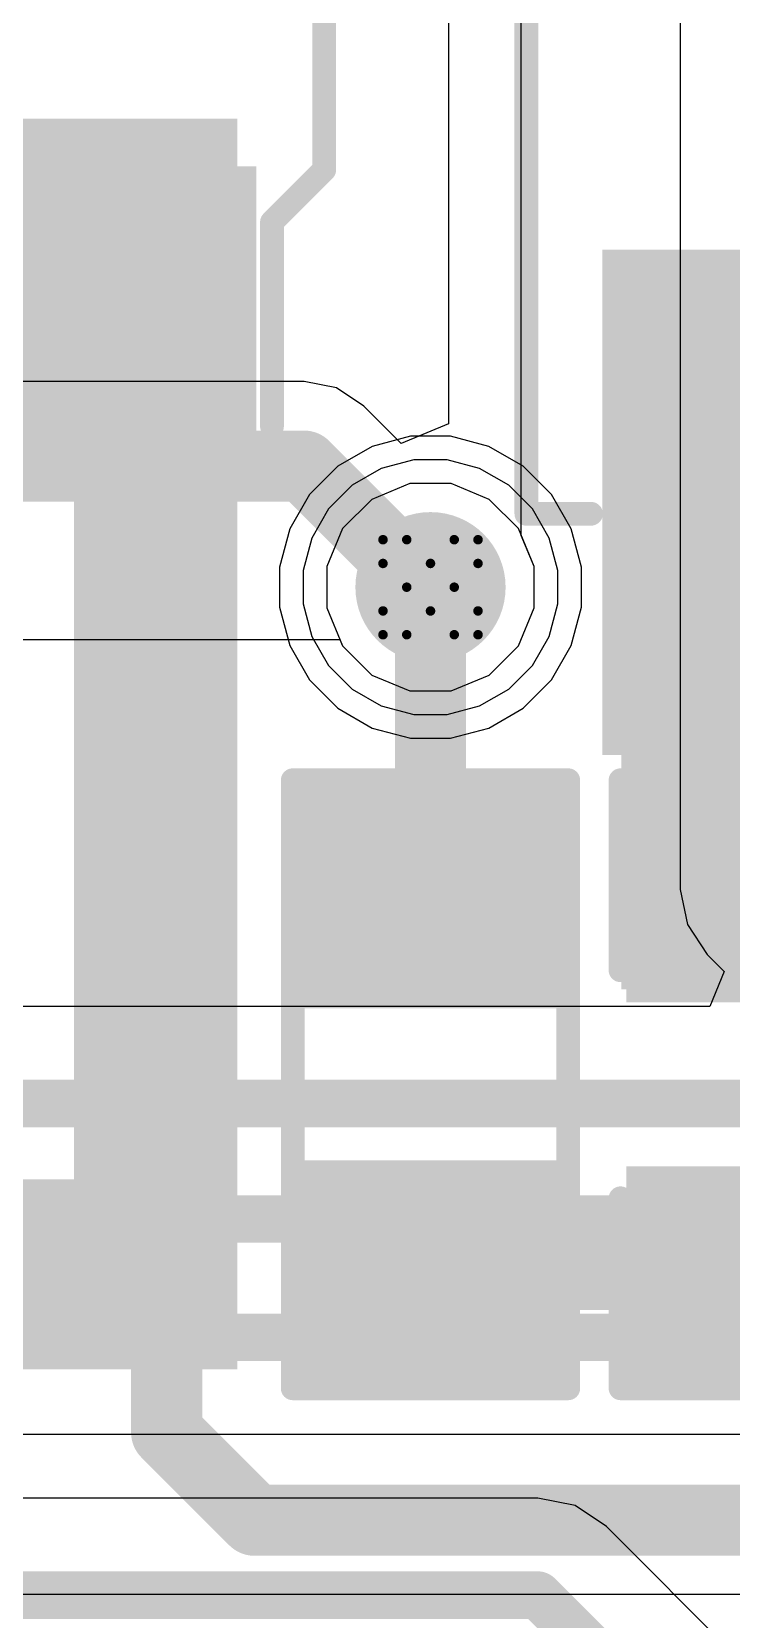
# Model space of a CAD drawing. Header units: inches. Extents: x 0 to 5379, y 0 to 5429.
# Drawn here: x 219.44 to 223.18, y 94.01 to 102.5 of the extents above; entities that cross this region are included whole.
import ezdxf

# ---------------------------------------------------------------- set-up
doc = ezdxf.new("R2010")
doc.units = ezdxf.units.IN
for name, color, linetype in [('Bottom Layer', 5, 'Continuous'), ('Bottom Solder', 6, 'Continuous'), ('Drill Drawing', 1, 'Continuous'), ('GND01', 16, 'Continuous'), ('GND02', 76, 'Continuous'), ('PWR', 156, 'Continuous'), ('SIG 01', 90, 'Continuous'), ('Top Layer', 1, 'Continuous'), ('Top Overlay', 2, 'Continuous'), ('Top Paste', 8, 'Continuous'), ('Top Solder', 216, 'Continuous'), ('Via Holes', 16, 'Continuous')]:
    doc.layers.add(name, color=color, linetype=linetype)

# ---------------------------------------------------------------- blocks, each defined once
blk = doc.blocks.new('R___0805_605')
at = {"layer": 'Top Layer'}
for points in [[(-1.524, 0.635), (-0.508, 0.635), (-0.508, -0.635), (-1.524, -0.635)], [(0.508, 0.635), (1.524, 0.635), (1.524, -0.635), (0.508, -0.635)]]:
    blk.add_hatch(color=1, dxfattribs=at).paths.add_polyline_path(points)
at = {"layer": 'Top Paste'}
for points in [[(-1.524, 0.635), (-0.508, 0.635), (-0.508, -0.635), (-1.524, -0.635)], [(0.508, 0.635), (1.524, 0.635), (1.524, -0.635), (0.508, -0.635)]]:
    blk.add_hatch(color=8, dxfattribs=at).paths.add_polyline_path(points)
at = {"layer": 'Top Solder'}
for points in [[(-1.6256, 0.7366), (-0.4064, 0.7366), (-0.4064, -0.7366), (-1.6256, -0.7366)], [(0.4064, 0.7366), (1.6256, 0.7366), (1.6256, -0.7366), (0.4064, -0.7366)]]:
    blk.add_hatch(color=216, dxfattribs=at).paths.add_polyline_path(points)
at = {"layer": 'Top Overlay'}
for points in [[(-1.6256, 0.7366, 0.127, 0.127, 0), (1.6256, 0.7366, 0.127, 0.127, 0)], [(-1.6256, 0.7366, 0.127, 0.127, 0), (-1.6256, -0.7366, 0.127, 0.127, 0)], [(1.6256, 0.7366, 0.127, 0.127, 0), (1.6256, -0.7366, 0.127, 0.127, 0)], [(-1.6256, -0.7366, 0.127, 0.127, 0), (1.6256, -0.7366, 0.127, 0.127, 0)]]:
    blk.add_lwpolyline(points, format="xyseb", dxfattribs=at)
for points in [[(-1.65735, 0.7366, 0.0635, 0.0635, 1), (-1.59385, 0.7366, 0.0635, 0.0635, 1)], [(-1.65735, 0.7366, 0.0635, 0.0635, 1), (-1.59385, 0.7366, 0.0635, 0.0635, 1)], [(1.59385, 0.7366, 0.0635, 0.0635, 1), (1.65735, 0.7366, 0.0635, 0.0635, 1)], [(1.59385, 0.7366, 0.0635, 0.0635, 1), (1.65735, 0.7366, 0.0635, 0.0635, 1)], [(-1.65735, -0.7366, 0.0635, 0.0635, 1), (-1.59385, -0.7366, 0.0635, 0.0635, 1)], [(-1.65735, -0.7366, 0.0635, 0.0635, 1), (-1.59385, -0.7366, 0.0635, 0.0635, 1)], [(1.59385, -0.7366, 0.0635, 0.0635, 1), (1.65735, -0.7366, 0.0635, 0.0635, 1)], [(1.59385, -0.7366, 0.0635, 0.0635, 1), (1.65735, -0.7366, 0.0635, 0.0635, 1)]]:
    blk.add_lwpolyline(points, format="xyseb", close=True, dxfattribs=at)
blk = doc.blocks.new('FNR5040S180MT_789')
at = {"layer": 'Top Layer'}
for points in [[(-2.5499, 2.0493), (-1.1499, 2.0493), (-1.1499, -2.1507), (-2.5499, -2.1507)], [(1.1501, 2.0493), (2.5501, 2.0493), (2.5501, -2.1507), (1.1501, -2.1507)]]:
    blk.add_hatch(color=1, dxfattribs=at).paths.add_polyline_path(points)
at = {"layer": 'Top Paste'}
for points in [[(-2.5499, 2.0493), (-1.1499, 2.0493), (-1.1499, -2.1507), (-2.5499, -2.1507)], [(1.1501, 2.0493), (2.5501, 2.0493), (2.5501, -2.1507), (1.1501, -2.1507)]]:
    blk.add_hatch(color=8, dxfattribs=at).paths.add_polyline_path(points)
at = {"layer": 'Top Solder'}
for points in [[(-2.6515, 2.1509), (-1.0483, 2.1509), (-1.0483, -2.2523), (-2.6515, -2.2523)], [(1.0485, 2.1509), (2.6517, 2.1509), (2.6517, -2.2523), (1.0485, -2.2523)]]:
    blk.add_hatch(color=216, dxfattribs=at).paths.add_polyline_path(points)
at = {"layer": 'Top Overlay'}
for points in [[(-1.3715, 2.2353, 0.127, 0.127, 0), (-1.0921, 2.5147, 0.127, 0.127, 0)], [(1.0669, 2.5147, 0.127, 0.127, 0), (-1.0921, 2.5147, 0.127, 0.127, 0)], [(1.3463, 2.2353, 0.127, 0.127, 0), (1.0669, 2.5147, 0.127, 0.127, 0)], [(-1.3715, 2.2353, 0.127, 0.127, 0), (-2.4637, 2.2353, 0.127, 0.127, 0)], [(2.4385, 2.2353, 0.127, 0.127, 0), (1.3463, 2.2353, 0.127, 0.127, 0)], [(-1.3715, -2.3367, 0.127, 0.127, 0), (-2.4637, -2.3367, 0.127, 0.127, 0)], [(-1.0921, -2.6161, 0.127, 0.127, 0), (-1.3715, -2.3367, 0.127, 0.127, 0)], [(1.0669, -2.6161, 0.127, 0.127, 0), (1.3463, -2.3367, 0.127, 0.127, 0)], [(2.4385, -2.3367, 0.127, 0.127, 0), (1.3463, -2.3367, 0.127, 0.127, 0)], [(1.0669, -2.6161, 0.127, 0.127, 0), (-1.0921, -2.6161, 0.127, 0.127, 0)]]:
    blk.add_lwpolyline(points, format="xyseb", dxfattribs=at)
for points in [[(-1.1239, 2.5147, 0.0635, 0.0635, 1), (-1.0604, 2.5147, 0.0635, 0.0635, 1)], [(-1.1239, 2.5147, 0.0635, 0.0635, 1), (-1.0604, 2.5147, 0.0635, 0.0635, 1)], [(1.0351, 2.5147, 0.0635, 0.0635, 1), (1.0986, 2.5147, 0.0635, 0.0635, 1)], [(1.0351, 2.5147, 0.0635, 0.0635, 1), (1.0986, 2.5147, 0.0635, 0.0635, 1)], [(-2.4955, 2.2353, 0.0635, 0.0635, 1), (-2.432, 2.2353, 0.0635, 0.0635, 1)], [(-1.4033, 2.2353, 0.0635, 0.0635, 1), (-1.3398, 2.2353, 0.0635, 0.0635, 1)], [(-1.4033, 2.2353, 0.0635, 0.0635, 1), (-1.3398, 2.2353, 0.0635, 0.0635, 1)], [(1.3145, 2.2353, 0.0635, 0.0635, 1), (1.378, 2.2353, 0.0635, 0.0635, 1)], [(1.3145, 2.2353, 0.0635, 0.0635, 1), (1.378, 2.2353, 0.0635, 0.0635, 1)], [(2.4067, 2.2353, 0.0635, 0.0635, 1), (2.4702, 2.2353, 0.0635, 0.0635, 1)], [(-2.4955, -2.3367, 0.0635, 0.0635, 1), (-2.432, -2.3367, 0.0635, 0.0635, 1)], [(-1.4033, -2.3367, 0.0635, 0.0635, 1), (-1.3398, -2.3367, 0.0635, 0.0635, 1)], [(-1.4033, -2.3367, 0.0635, 0.0635, 1), (-1.3398, -2.3367, 0.0635, 0.0635, 1)], [(1.3145, -2.3367, 0.0635, 0.0635, 1), (1.378, -2.3367, 0.0635, 0.0635, 1)], [(1.3145, -2.3367, 0.0635, 0.0635, 1), (1.378, -2.3367, 0.0635, 0.0635, 1)], [(2.4067, -2.3367, 0.0635, 0.0635, 1), (2.4702, -2.3367, 0.0635, 0.0635, 1)], [(-1.1239, -2.6161, 0.0635, 0.0635, 1), (-1.0604, -2.6161, 0.0635, 0.0635, 1)], [(-1.1239, -2.6161, 0.0635, 0.0635, 1), (-1.0604, -2.6161, 0.0635, 0.0635, 1)], [(1.0351, -2.6161, 0.0635, 0.0635, 1), (1.0986, -2.6161, 0.0635, 0.0635, 1)], [(1.0351, -2.6161, 0.0635, 0.0635, 1), (1.0986, -2.6161, 0.0635, 0.0635, 1)]]:
    blk.add_lwpolyline(points, format="xyseb", close=True, dxfattribs=at)
blk = doc.blocks.new('SMA_899')
at = {"layer": 'Top Layer'}
for points in [[(-3.25, 0.85), (-0.75, 0.85), (-0.75, -0.85), (-3.25, -0.85)], [(0.75, 0.85), (3.25, 0.85), (3.25, -0.85), (0.75, -0.85)]]:
    blk.add_hatch(color=1, dxfattribs=at).paths.add_polyline_path(points)
at = {"layer": 'Top Overlay'}
for points in [[(-4.445, -1.4216), (-3.278, -1.4216), (-3.278, 1.422), (-4.445, 1.422)], [(-3.3, 0.924), (-2.596, 0.924), (-2.596, 1.4219), (-3.3, 1.4219)], [(-3.3, -1.4219), (-2.596, -1.4219), (-2.596, -0.924), (-3.3, -0.924)]]:
    blk.add_hatch(color=2, dxfattribs=at).paths.add_polyline_path(points)
at = {"layer": 'Top Paste'}
for points in [[(-3.25, 0.85), (-0.75, 0.85), (-0.75, -0.85), (-3.25, -0.85)], [(0.75, 0.85), (3.25, 0.85), (3.25, -0.85), (0.75, -0.85)]]:
    blk.add_hatch(color=8, dxfattribs=at).paths.add_polyline_path(points)
at = {"layer": 'Top Solder'}
for points in [[(-3.3516, 0.9516), (-0.6484, 0.9516), (-0.6484, -0.9516), (-3.3516, -0.9516)], [(0.6484, 0.9516), (3.3516, 0.9516), (3.3516, -0.9516), (0.6484, -0.9516)]]:
    blk.add_hatch(color=216, dxfattribs=at).paths.add_polyline_path(points)
at = {"layer": 'Top Overlay'}
for points in [[(2.0612, 1.3577, 0.127, 0.127, 0), (-2.6581, 1.3577, 0.127, 0.127, 0)], [(2.0612, 1.0122, 0.127, 0.127, 0), (2.0612, 1.3577, 0.127, 0.127, 0)], [(2.0612, -1.3577, 0.127, 0.127, 0), (2.0612, -1.0122, 0.127, 0.127, 0)], [(2.0612, -1.3577, 0.127, 0.127, 0), (-2.6581, -1.3577, 0.127, 0.127, 0)]]:
    blk.add_lwpolyline(points, format="xyseb", dxfattribs=at)
for points in [[(-2.6899, 1.3577, 0.0635, 0.0635, 1), (-2.6264, 1.3577, 0.0635, 0.0635, 1)], [(2.0295, 1.3577, 0.0635, 0.0635, 1), (2.093, 1.3577, 0.0635, 0.0635, 1)], [(2.0295, 1.3577, 0.0635, 0.0635, 1), (2.093, 1.3577, 0.0635, 0.0635, 1)], [(2.0295, 1.0122, 0.0635, 0.0635, 1), (2.093, 1.0122, 0.0635, 0.0635, 1)], [(2.0295, -1.0122, 0.0635, 0.0635, 1), (2.093, -1.0122, 0.0635, 0.0635, 1)], [(-2.6899, -1.3577, 0.0635, 0.0635, 1), (-2.6264, -1.3577, 0.0635, 0.0635, 1)], [(2.0295, -1.3577, 0.0635, 0.0635, 1), (2.093, -1.3577, 0.0635, 0.0635, 1)], [(2.0295, -1.3577, 0.0635, 0.0635, 1), (2.093, -1.3577, 0.0635, 0.0635, 1)]]:
    blk.add_lwpolyline(points, format="xyseb", close=True, dxfattribs=at)
blk = doc.blocks.new('C___0805_1035')
at = {"layer": 'Top Layer'}
for points in [[(-1.524, 0.762), (-0.508, 0.762), (-0.508, -0.762), (-1.524, -0.762)], [(0.508, 0.762), (1.524, 0.762), (1.524, -0.762), (0.508, -0.762)]]:
    blk.add_hatch(color=1, dxfattribs=at).paths.add_polyline_path(points)
at = {"layer": 'Top Paste'}
for points in [[(-1.524, 0.762), (-0.508, 0.762), (-0.508, -0.762), (-1.524, -0.762)], [(0.508, 0.762), (1.524, 0.762), (1.524, -0.762), (0.508, -0.762)]]:
    blk.add_hatch(color=8, dxfattribs=at).paths.add_polyline_path(points)
at = {"layer": 'Top Solder'}
for points in [[(-1.594, 0.832), (-0.438, 0.832), (-0.438, -0.832), (-1.594, -0.832)], [(0.438, 0.832), (1.594, 0.832), (1.594, -0.832), (0.438, -0.832)]]:
    blk.add_hatch(color=216, dxfattribs=at).paths.add_polyline_path(points)
at = {"layer": 'Top Overlay'}
for points in [[(-1.6256, -0.8636, 0.127, 0.127, 0), (-1.6256, 0.8636, 0.127, 0.127, 0)], [(-0.6096, 0.8636, 0.127, 0.127, 0), (-1.6256, 0.8636, 0.127, 0.127, 0)], [(1.6256, 0.8636, 0.127, 0.127, 0), (0.6096, 0.8636, 0.127, 0.127, 0)], [(1.6256, -0.8636, 0.127, 0.127, 0), (1.6256, 0.8636, 0.127, 0.127, 0)], [(-0.6096, -0.8636, 0.127, 0.127, 0), (-1.6256, -0.8636, 0.127, 0.127, 0)], [(1.6256, -0.8636, 0.127, 0.127, 0), (0.6096, -0.8636, 0.127, 0.127, 0)]]:
    blk.add_lwpolyline(points, format="xyseb", dxfattribs=at)
for points in [[(-1.6574, 0.8636, 0.0635, 0.0635, 1), (-1.5938, 0.8636, 0.0635, 0.0635, 1)], [(-1.6574, 0.8636, 0.0635, 0.0635, 1), (-1.5938, 0.8636, 0.0635, 0.0635, 1)], [(-0.6413, 0.8636, 0.0635, 0.0635, 1), (-0.5778, 0.8636, 0.0635, 0.0635, 1)], [(0.5778, 0.8636, 0.0635, 0.0635, 1), (0.6413, 0.8636, 0.0635, 0.0635, 1)], [(1.5938, 0.8636, 0.0635, 0.0635, 1), (1.6574, 0.8636, 0.0635, 0.0635, 1)], [(1.5938, 0.8636, 0.0635, 0.0635, 1), (1.6574, 0.8636, 0.0635, 0.0635, 1)], [(-1.6574, -0.8636, 0.0635, 0.0635, 1), (-1.5938, -0.8636, 0.0635, 0.0635, 1)], [(-1.6574, -0.8636, 0.0635, 0.0635, 1), (-1.5938, -0.8636, 0.0635, 0.0635, 1)], [(-0.6413, -0.8636, 0.0635, 0.0635, 1), (-0.5778, -0.8636, 0.0635, 0.0635, 1)], [(0.5778, -0.8636, 0.0635, 0.0635, 1), (0.6413, -0.8636, 0.0635, 0.0635, 1)], [(1.5938, -0.8636, 0.0635, 0.0635, 1), (1.6574, -0.8636, 0.0635, 0.0635, 1)], [(1.5938, -0.8636, 0.0635, 0.0635, 1), (1.6574, -0.8636, 0.0635, 0.0635, 1)]]:
    blk.add_lwpolyline(points, format="xyseb", close=True, dxfattribs=at)

msp = doc.modelspace()

# ---------------------------------------------------------------- hatches: boundary and pattern name
at = {"layer": 'Bottom Layer'}
h = msp.add_hatch(color=5, dxfattribs=at)
edge = h.paths.add_edge_path()
edge.add_arc((221.5699, 99.5273), 0.3, 0, 360)
at = {"layer": 'Bottom Solder'}
h = msp.add_hatch(color=6, dxfattribs=at)
edge = h.paths.add_edge_path()
edge.add_arc((221.5699, 99.5273), 0.4016, 0, 360)
at = {"layer": 'GND01'}
h = msp.add_hatch(color=16, dxfattribs=at)
edge = h.paths.add_edge_path()
edge.add_arc((221.5699, 99.5273), 0.3, 0, 360)
at = {"layer": 'GND02'}
h = msp.add_hatch(color=76, dxfattribs=at)
edge = h.paths.add_edge_path()
edge.add_arc((221.5699, 99.5273), 0.3, 0, 360)
at = {"layer": 'PWR'}
h = msp.add_hatch(color=156, dxfattribs=at)
edge = h.paths.add_edge_path()
edge.add_arc((221.5699, 99.5273), 0.3, 0, 360)
at = {"layer": 'SIG 01'}
h = msp.add_hatch(color=90, dxfattribs=at)
edge = h.paths.add_edge_path()
edge.add_arc((221.5699, 99.5273), 0.3, 0, 360)
at = {"layer": 'Top Layer'}
for points in [[(214.8887, 100.2757), (220.5364, 100.2757), (220.5364, 102.0318), (214.8887, 102.0318)], [(219.6634, 95.3455), (220.5364, 95.3455), (220.5364, 102.0318), (219.6634, 102.0318)], [(225.309, 101.231), (222.5901, 101.231), (222.5901, 97.3775), (225.309, 97.3775)], [(215.9819, 95.3455), (220.5364, 95.3455), (220.5364, 96.3615), (215.9819, 96.3615)]]:
    msp.add_hatch(color=1, dxfattribs=at).paths.add_polyline_path(points)
h = msp.add_hatch(color=1, dxfattribs=at)
edge = h.paths.add_edge_path()
edge.add_arc((221.5699, 99.5273), 0.3, 0, 360)
at = {"layer": 'Top Solder'}
h = msp.add_hatch(color=216, dxfattribs=at)
edge = h.paths.add_edge_path()
edge.add_arc((221.5699, 99.5273), 0.4016, 0, 360)
at = {"layer": 'Via Holes'}
h = msp.add_hatch(color=7, dxfattribs=at)
edge = h.paths.add_edge_path()
edge.add_arc((221.5699, 99.5273), 0.15, 0, 360)

# ---------------------------------------------------------------- linework, layer by layer
at = {"layer": 'Bottom Layer'}
for p, q in [((221.4635, 100.3353), (221.258, 100.2803)), ((221.6763, 100.3353), (221.4635, 100.3353)), ((221.8818, 100.2803), (221.6763, 100.3353)), ((221.258, 100.2803), (221.0738, 100.1739)), ((222.066, 100.1739), (221.8818, 100.2803)), ((221.0738, 100.1739), (220.9233, 100.0235)), ((222.2164, 100.0235), (222.066, 100.1739)), ((220.9233, 100.0235), (220.817, 99.8392)), ((222.3228, 99.8392), (222.2164, 100.0235)), ((220.817, 99.8392), (220.7619, 99.6337)), ((222.3779, 99.6337), (222.3228, 99.8392)), ((220.7619, 99.6337), (220.7619, 99.421)), ((222.3779, 99.421), (222.3779, 99.6337)), ((220.7619, 99.421), (220.817, 99.2155)), ((222.3228, 99.2155), (222.3779, 99.421)), ((220.817, 99.2155), (220.9233, 99.0312)), ((222.2164, 99.0312), (222.3228, 99.2155)), ((220.9233, 99.0312), (221.0738, 98.8808)), ((222.066, 98.8808), (222.2164, 99.0312)), ((221.0738, 98.8808), (221.258, 98.7744)), ((221.8818, 98.7744), (222.066, 98.8808)), ((221.258, 98.7744), (221.4635, 98.7193)), ((221.4635, 98.7193), (221.6763, 98.7193)), ((221.6763, 98.7193), (221.8818, 98.7744))]:
    msp.add_line(p, q, dxfattribs=at)
at = {"layer": 'Drill Drawing'}
for points in [[(221.3159, 99.6543, 0.0508, 0.0508, 0), (221.3159, 99.7813, 0.0508, 0.0508, 0)], [(221.3159, 99.7813, 0.0508, 0.0508, 0), (221.4429, 99.7813, 0.0508, 0.0508, 0)], [(221.4429, 99.7813, 0.0508, 0.0508, 0), (221.5699, 99.6543, 0.0508, 0.0508, 0)], [(221.5699, 99.6543, 0.0508, 0.0508, 0), (221.6969, 99.7813, 0.0508, 0.0508, 0)], [(221.6969, 99.7813, 0.0508, 0.0508, 0), (221.8239, 99.7813, 0.0508, 0.0508, 0)], [(221.8239, 99.6543, 0.0508, 0.0508, 0), (221.8239, 99.7813, 0.0508, 0.0508, 0)], [(221.3159, 99.6543, 0.0508, 0.0508, 0), (221.4429, 99.5273, 0.0508, 0.0508, 0)], [(221.6969, 99.5273, 0.0508, 0.0508, 0), (221.8239, 99.6543, 0.0508, 0.0508, 0)], [(221.3159, 99.4003, 0.0508, 0.0508, 0), (221.4429, 99.5273, 0.0508, 0.0508, 0)], [(221.6969, 99.5273, 0.0508, 0.0508, 0), (221.8239, 99.4003, 0.0508, 0.0508, 0)], [(221.3159, 99.2733, 0.0508, 0.0508, 0), (221.3159, 99.4003, 0.0508, 0.0508, 0)], [(221.4429, 99.2733, 0.0508, 0.0508, 0), (221.5699, 99.4003, 0.0508, 0.0508, 0)], [(221.5699, 99.4003, 0.0508, 0.0508, 0), (221.6969, 99.2733, 0.0508, 0.0508, 0)], [(221.8239, 99.2733, 0.0508, 0.0508, 0), (221.8239, 99.4003, 0.0508, 0.0508, 0)], [(221.3159, 99.2733, 0.0508, 0.0508, 0), (221.4429, 99.2733, 0.0508, 0.0508, 0)], [(221.6969, 99.2733, 0.0508, 0.0508, 0), (221.8239, 99.2733, 0.0508, 0.0508, 0)]]:
    msp.add_lwpolyline(points, format="xyseb", dxfattribs=at)
for points in [[(221.3032, 99.7813, 0.0254, 0.0254, 1), (221.3286, 99.7813, 0.0254, 0.0254, 1)], [(221.3032, 99.7813, 0.0254, 0.0254, 1), (221.3286, 99.7813, 0.0254, 0.0254, 1)], [(221.4302, 99.7813, 0.0254, 0.0254, 1), (221.4556, 99.7813, 0.0254, 0.0254, 1)], [(221.4302, 99.7813, 0.0254, 0.0254, 1), (221.4556, 99.7813, 0.0254, 0.0254, 1)], [(221.6842, 99.7813, 0.0254, 0.0254, 1), (221.7096, 99.7813, 0.0254, 0.0254, 1)], [(221.6842, 99.7813, 0.0254, 0.0254, 1), (221.7096, 99.7813, 0.0254, 0.0254, 1)], [(221.8112, 99.7813, 0.0254, 0.0254, 1), (221.8366, 99.7813, 0.0254, 0.0254, 1)], [(221.8112, 99.7813, 0.0254, 0.0254, 1), (221.8366, 99.7813, 0.0254, 0.0254, 1)], [(221.3032, 99.6543, 0.0254, 0.0254, 1), (221.3286, 99.6543, 0.0254, 0.0254, 1)], [(221.3032, 99.6543, 0.0254, 0.0254, 1), (221.3286, 99.6543, 0.0254, 0.0254, 1)], [(221.5572, 99.6543, 0.0254, 0.0254, 1), (221.5826, 99.6543, 0.0254, 0.0254, 1)], [(221.5572, 99.6543, 0.0254, 0.0254, 1), (221.5826, 99.6543, 0.0254, 0.0254, 1)], [(221.8112, 99.6543, 0.0254, 0.0254, 1), (221.8366, 99.6543, 0.0254, 0.0254, 1)], [(221.8112, 99.6543, 0.0254, 0.0254, 1), (221.8366, 99.6543, 0.0254, 0.0254, 1)], [(221.4302, 99.5273, 0.0254, 0.0254, 1), (221.4556, 99.5273, 0.0254, 0.0254, 1)], [(221.4302, 99.5273, 0.0254, 0.0254, 1), (221.4556, 99.5273, 0.0254, 0.0254, 1)], [(221.6842, 99.5273, 0.0254, 0.0254, 1), (221.7096, 99.5273, 0.0254, 0.0254, 1)], [(221.6842, 99.5273, 0.0254, 0.0254, 1), (221.7096, 99.5273, 0.0254, 0.0254, 1)], [(221.3032, 99.4003, 0.0254, 0.0254, 1), (221.3286, 99.4003, 0.0254, 0.0254, 1)], [(221.3032, 99.4003, 0.0254, 0.0254, 1), (221.3286, 99.4003, 0.0254, 0.0254, 1)], [(221.5572, 99.4003, 0.0254, 0.0254, 1), (221.5826, 99.4003, 0.0254, 0.0254, 1)], [(221.5572, 99.4003, 0.0254, 0.0254, 1), (221.5826, 99.4003, 0.0254, 0.0254, 1)], [(221.8112, 99.4003, 0.0254, 0.0254, 1), (221.8366, 99.4003, 0.0254, 0.0254, 1)], [(221.8112, 99.4003, 0.0254, 0.0254, 1), (221.8366, 99.4003, 0.0254, 0.0254, 1)], [(221.3032, 99.2733, 0.0254, 0.0254, 1), (221.3286, 99.2733, 0.0254, 0.0254, 1)], [(221.3032, 99.2733, 0.0254, 0.0254, 1), (221.3286, 99.2733, 0.0254, 0.0254, 1)], [(221.4302, 99.2733, 0.0254, 0.0254, 1), (221.4556, 99.2733, 0.0254, 0.0254, 1)], [(221.4302, 99.2733, 0.0254, 0.0254, 1), (221.4556, 99.2733, 0.0254, 0.0254, 1)], [(221.6842, 99.2733, 0.0254, 0.0254, 1), (221.7096, 99.2733, 0.0254, 0.0254, 1)], [(221.6842, 99.2733, 0.0254, 0.0254, 1), (221.7096, 99.2733, 0.0254, 0.0254, 1)], [(221.8112, 99.2733, 0.0254, 0.0254, 1), (221.8366, 99.2733, 0.0254, 0.0254, 1)], [(221.8112, 99.2733, 0.0254, 0.0254, 1), (221.8366, 99.2733, 0.0254, 0.0254, 1)]]:
    msp.add_lwpolyline(points, format="xyseb", close=True, dxfattribs=at)
at = {"layer": 'GND01'}
for p, q in [((221.4597, 100.0813), (221.2561, 99.997)), ((221.6801, 100.0813), (221.4597, 100.0813)), ((221.8837, 99.997), (221.6801, 100.0813)), ((221.2561, 99.997), (221.1002, 99.8412)), ((222.0395, 99.8412), (221.8837, 99.997)), ((221.1002, 99.8412), (221.0159, 99.6375)), ((222.1239, 99.6375), (222.0395, 99.8412)), ((221.0159, 99.6375), (221.0159, 99.4171)), ((222.1239, 99.4171), (222.1239, 99.6375)), ((221.0159, 99.4171), (221.1002, 99.2135)), ((222.0395, 99.2135), (222.1239, 99.4171)), ((221.1002, 99.2135), (221.2561, 99.0577)), ((221.8837, 99.0577), (222.0395, 99.2135)), ((221.2561, 99.0577), (221.4597, 98.9733)), ((221.6801, 98.9733), (221.8837, 99.0577)), ((221.4597, 98.9733), (221.6801, 98.9733))]:
    msp.add_line(p, q, dxfattribs=at)
at = {"layer": 'GND02'}
for p, q in [((221.4597, 100.0813), (221.2561, 99.997)), ((221.6801, 100.0813), (221.4597, 100.0813)), ((221.8837, 99.997), (221.6801, 100.0813)), ((221.2561, 99.997), (221.1002, 99.8412)), ((222.0395, 99.8412), (221.8837, 99.997)), ((221.1002, 99.8412), (221.0159, 99.6375)), ((222.1239, 99.6375), (222.0395, 99.8412)), ((221.0159, 99.6375), (221.0159, 99.4171)), ((222.1239, 99.4171), (222.1239, 99.6375)), ((221.0159, 99.4171), (221.1002, 99.2135)), ((222.0395, 99.2135), (222.1239, 99.4171)), ((221.1002, 99.2135), (221.2561, 99.0577)), ((221.8837, 99.0577), (222.0395, 99.2135)), ((221.2561, 99.0577), (221.4597, 98.9733)), ((221.6801, 98.9733), (221.8837, 99.0577)), ((221.4597, 98.9733), (221.6801, 98.9733))]:
    msp.add_line(p, q, dxfattribs=at)
at = {"layer": 'PWR'}
for p, q in [((221.6668, 105.7757), (221.6668, 100.4016)), ((222.0553, 99.8032), (222.0553, 105.7757)), ((220.8937, 100.6277), (218.1292, 100.6277)), ((221.0672, 100.5932), (220.8937, 100.6277)), ((221.2142, 100.495), (221.0672, 100.5932)), ((221.4128, 100.2963), (221.2142, 100.495)), ((221.6668, 100.4016), (221.4128, 100.2963)), ((222.1239, 99.6375), (222.0553, 99.8032)), ((222.1239, 99.4171), (222.1239, 99.6375)), ((222.0395, 99.2135), (222.1239, 99.4171)), ((219.0944, 99.2484), (221.0858, 99.2484)), ((221.0858, 99.2484), (221.1002, 99.2135)), ((221.1002, 99.2135), (221.2561, 99.0577)), ((221.8837, 99.0577), (222.0395, 99.2135)), ((221.2561, 99.0577), (221.4597, 98.9733)), ((221.6801, 98.9733), (221.8837, 99.0577)), ((221.4597, 98.9733), (221.6801, 98.9733)), ((226.4918, 94.142), (217.239, 94.142))]:
    msp.add_line(p, q, dxfattribs=at)
for points in [[(190.8548, 100.1745, 0.381, 0.381, 0), (220.8937, 100.1745, 0.381, 0.381, 0)], [(220.8937, 100.1745, 0.381, 0.381, 0), (221.5699, 99.4983, 0.381, 0.381, 0)]]:
    msp.add_lwpolyline(points, format="xyseb", dxfattribs=at)
for points in [[(220.7985, 100.1745, 0.1905, 0.1905, 1), (220.989, 100.1745, 0.1905, 0.1905, 1)], [(220.7985, 100.1745, 0.1905, 0.1905, 1), (220.989, 100.1745, 0.1905, 0.1905, 1)], [(221.4746, 99.4983, 0.1905, 0.1905, 1), (221.6651, 99.4983, 0.1905, 0.1905, 1)]]:
    msp.add_lwpolyline(points, format="xyseb", close=True, dxfattribs=at)
at = {"layer": 'SIG 01'}
for p, q in [((222.9056, 105.9196), (222.9056, 97.9116)), ((221.307, 100.1619), (221.1517, 100.0723)), ((221.4802, 100.2083), (221.307, 100.1619)), ((221.6595, 100.2083), (221.4802, 100.2083)), ((221.8327, 100.1619), (221.6595, 100.2083)), ((221.988, 100.0723), (221.8327, 100.1619)), ((221.1517, 100.0723), (221.025, 99.9455)), ((222.1148, 99.9455), (221.988, 100.0723)), ((221.025, 99.9455), (220.9353, 99.7902)), ((222.2045, 99.7902), (222.1148, 99.9455)), ((220.9353, 99.7902), (220.8889, 99.617)), ((222.2509, 99.617), (222.2045, 99.7902)), ((220.8889, 99.617), (220.8889, 99.4377)), ((222.2509, 99.4377), (222.2509, 99.617)), ((220.8889, 99.4377), (220.9353, 99.2645)), ((222.2045, 99.2645), (222.2509, 99.4377)), ((220.9353, 99.2645), (221.025, 99.1092)), ((222.1148, 99.1092), (222.2045, 99.2645)), ((221.025, 99.1092), (221.1517, 98.9824)), ((221.988, 98.9824), (222.1148, 99.1092)), ((221.1517, 98.9824), (221.307, 98.8927)), ((221.8327, 98.8927), (221.988, 98.9824)), ((221.307, 98.8927), (221.4802, 98.8463)), ((221.6595, 98.8463), (221.8327, 98.8927)), ((221.4802, 98.8463), (221.6595, 98.8463)), ((222.9056, 97.9116), (222.9431, 97.7233)), ((222.9431, 97.7233), (223.0497, 97.5637)), ((223.0497, 97.5637), (223.1408, 97.4727)), ((223.1408, 97.4727), (223.063, 97.285)), ((223.063, 97.285), (210.473, 97.285)), ((215.862, 94.9985), (227.8669, 94.9985)), ((222.1446, 94.656), (215.8091, 94.656)), ((222.3428, 94.6165), (222.1446, 94.656)), ((222.5109, 94.5043), (222.3428, 94.6165)), ((223.5516, 93.4636), (222.5109, 94.5043))]:
    msp.add_line(p, q, dxfattribs=at)
for points in [[(199.7536, 96.767, 0.254, 0.254, 0), (227.0993, 96.767, 0.254, 0.254, 0)], [(197.8225, 96.1495, 0.254, 0.254, 0), (227.4908, 96.1495, 0.254, 0.254, 0)], [(195.9066, 95.5165, 0.254, 0.254, 0), (227.8669, 95.5165, 0.254, 0.254, 0)], [(191.7324, 94.138, 0.254, 0.254, 0), (222.1446, 94.138, 0.254, 0.254, 0)], [(222.1446, 94.138, 0.254, 0.254, 0), (223.3419, 92.9408, 0.254, 0.254, 0)]]:
    msp.add_lwpolyline(points, format="xyseb", dxfattribs=at)
msp.add_lwpolyline([(222.0811, 94.138, 0.127, 0.127, 1), (222.2081, 94.138, 0.127, 0.127, 1)], format="xyseb", close=True, dxfattribs=at)
msp.add_lwpolyline([(222.0811, 94.138, 0.127, 0.127, 1), (222.2081, 94.138, 0.127, 0.127, 1)], format="xyseb", close=True, dxfattribs=at)
at = {"layer": 'Top Layer'}
for points in [[(221.5699, 97.8855, 0.381, 0.381, 0), (221.5699, 99.5273, 0.381, 0.381, 0)], [(220.0491, 95.8535, 0.381, 0.381, 0), (220.0491, 98.5106, 0.381, 0.381, 0)], [(218.4203, 95.8535, 0.381, 0.381, 0), (219.9443, 95.8535, 0.381, 0.381, 0)], [(220.0491, 95.8535, 0.381, 0.381, 0), (220.1594, 95.7432, 0.381, 0.381, 0)], [(221.5699, 95.8535, 0.381, 0.381, 0), (223.4495, 95.8535, 0.381, 0.381, 0)], [(220.1594, 95.0085, 0.381, 0.381, 0), (220.1594, 95.7432, 0.381, 0.381, 0)], [(220.1594, 95.0085, 0.381, 0.381, 0), (220.6291, 94.5388, 0.381, 0.381, 0)], [(220.6291, 94.5388, 0.381, 0.381, 0), (224.7433, 94.5388, 0.381, 0.381, 0)]]:
    msp.add_lwpolyline(points, format="xyseb", dxfattribs=at)
for points in [[(221.4746, 99.5273, 0.1905, 0.1905, 1), (221.6651, 99.5273, 0.1905, 0.1905, 1)], [(219.9538, 98.5106, 0.1905, 0.1905, 1), (220.1443, 98.5106, 0.1905, 0.1905, 1)], [(221.4746, 97.8855, 0.1905, 0.1905, 1), (221.6651, 97.8855, 0.1905, 0.1905, 1)], [(219.849, 95.8535, 0.1905, 0.1905, 1), (220.0395, 95.8535, 0.1905, 0.1905, 1)], [(219.9538, 95.8535, 0.1905, 0.1905, 1), (220.1443, 95.8535, 0.1905, 0.1905, 1)], [(219.9538, 95.8535, 0.1905, 0.1905, 1), (220.1443, 95.8535, 0.1905, 0.1905, 1)], [(221.4746, 95.8535, 0.1905, 0.1905, 1), (221.6651, 95.8535, 0.1905, 0.1905, 1)], [(220.0641, 95.7432, 0.1905, 0.1905, 1), (220.2546, 95.7432, 0.1905, 0.1905, 1)], [(220.0641, 95.7432, 0.1905, 0.1905, 1), (220.2546, 95.7432, 0.1905, 0.1905, 1)], [(220.0641, 95.0085, 0.1905, 0.1905, 1), (220.2546, 95.0085, 0.1905, 0.1905, 1)], [(220.0641, 95.0085, 0.1905, 0.1905, 1), (220.2546, 95.0085, 0.1905, 0.1905, 1)], [(220.5338, 94.5388, 0.1905, 0.1905, 1), (220.7243, 94.5388, 0.1905, 0.1905, 1)], [(220.5338, 94.5388, 0.1905, 0.1905, 1), (220.7243, 94.5388, 0.1905, 0.1905, 1)]]:
    msp.add_lwpolyline(points, format="xyseb", close=True, dxfattribs=at)

# ---------------------------------------------------------------- block references
for name, p, rotation in [('SMA_899', (223.4401, 101.981), 270), ('FNR5040S180MT_789', (218.4871, 102.8258), 270), ('R___0805_605', (221.5699, 96.8695), 90), ('C___0805_1035', (223.4495, 96.8695), 270)]:
    msp.add_blockref(name, p, dxfattribs=dict(rotation=rotation))

doc.saveas('drawing.dxf')
